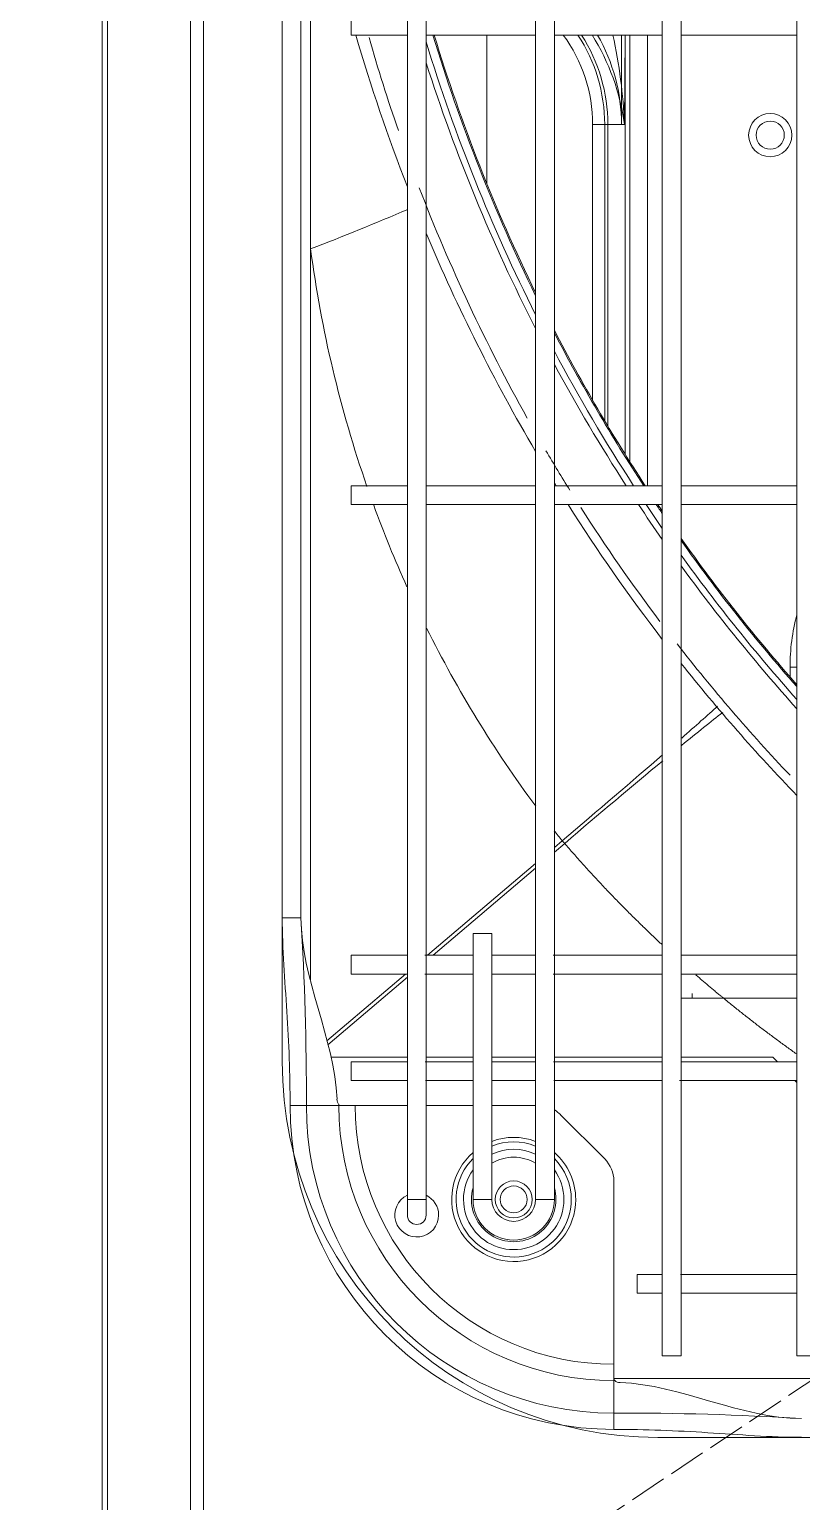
# Model space of a CAD drawing. Header units: millimetres. Extents: x 147592 to 200208, y -27981 to 8299.
# Drawn here: x 166116.9 to 166240.2, y -821.5 to -586.5 of the extents above; entities that cross this region are included whole.
import ezdxf

# ---------------------------------------------------------------- set-up
doc = ezdxf.new("R2010")
doc.units = ezdxf.units.MM
doc.linetypes.add('划线', pattern=[7.5, 6, -1.5])
doc.linetypes.add('划线_2_', pattern=[6.35, 3.175, -3.175])
for name, color, linetype, lineweight in [('G-XREF-____-OTLN', 7, 'Continuous', 5), ('M-EQPM-____-HDLN', 7, '划线_2_', 5), ('M-EQPM-____-OTLN', 7, 'Continuous', 5)]:
    doc.layers.add(name, color=color, linetype=linetype, lineweight=lineweight)

# ---------------------------------------------------------------- blocks, each defined once
blk = doc.blocks.new('TJ空调外机 - TJ空调外机1800_1200-1400100-三层给排水_消防平面图')
at = {"layer": 'M-EQPM-____-HDLN', "color": 251, "linetype": '划线', "true_color": 0x515151}
blk.add_line((900, 600), (-900, -600), dxfattribs=at)
blk = doc.blocks.new('YXQH_AR_B9-20_rvt-1-三层给排水_消防平面图')
at = {"color": 251, "lineweight": 5, "true_color": 0x515151}
blk.add_blockref('TJ空调外机 - TJ空调外机1800_1200-1400100-三层给排水_消防平面图', (166560.01, -590.02), dxfattribs=at)
blk = doc.blocks.new('RUXYQ14BA - top_dwg-2991071-三层给排水_消防平面图')
at = {"layer": 'G-XREF-____-OTLN'}
for p, q in [((241.03, 188.42), (241.03, -336.37)), ((244.03, -336.37), (244.03, 188.42)), ((203.54, 143.44), (203.54, -291.39)), ((223.54, -150.44), (241.03, -150.44)), ((233.23, -150.44), (233.23, -174.14)), ((244.03, -150.44), (261.27, -150.44)), ((254.73, -150.44), (254.73, -164.73)), ((256.07, -150.44), (256.07, -218.57)), ((264.27, -150.44), (282.76, -150.44)), ((252.06, -164.73), (252.06, -212.02)), ((241.03, -222.42), (223.54, -222.42)), ((244.03, -221.93), (244.33, -222.42)), ((261.27, -222.42), (244.03, -222.42)), ((282.76, -222.42), (264.27, -222.42)), ((223.54, -225.41), (241.03, -225.41)), ((244.03, -225.41), (261.27, -225.41)), ((264.27, -225.41), (282.76, -225.41)), ((231.03, -297.39), (223.54, -297.39)), ((241.03, -297.39), (234.03, -297.39)), ((261.27, -297.39), (244.03, -297.39)), ((282.76, -297.39), (264.27, -297.39)), ((223.54, -300.38), (231.03, -300.38)), ((234.03, -300.38), (241.03, -300.38)), ((244.03, -300.38), (261.27, -300.38)), ((264.27, -300.38), (282.76, -300.38)), ((282.76, -304.22), (266.02, -304.22)), ((208.36, -313.65), (220.54, -313.65)), ((223.54, -313.65), (231.03, -313.65)), ((231.03, -314.38), (223.54, -314.38)), ((234.03, -313.65), (241.03, -313.65)), ((241.03, -314.38), (234.03, -314.38)), ((244.03, -313.65), (261.27, -313.65)), ((261.27, -314.38), (244.03, -314.38)), ((282.76, -314.38), (264.27, -314.38)), ((223.54, -317.38), (231.03, -317.38)), ((234.03, -317.38), (241.03, -317.38)), ((244.03, -317.38), (261.27, -317.38)), ((282.76, -317.71), (282.45, -317.38)), ((231.03, -321.38), (223.54, -321.38)), ((241.03, -321.38), (234.03, -321.38)), ((252.06, -329.91), (244.99, -322.84)), ((282.76, -348.36), (264.27, -348.36)), ((264.27, -351.36), (282.76, -351.36))]:
    blk.add_line(p, q, dxfattribs=at)
at = {"layer": 'G-XREF-____-OTLN', "color": 251, "true_color": 0x666666}
for p, q in [((258.91, -150.44), (258.91, -222.42)), ((254.73, -164.73), (252.06, -164.73)), ((252.55, -164.73), (252.55, -212.86)), ((223.77, -297.39), (241.03, -282.71)), ((241.03, -283.46), (224.65, -297.39)), ((207.68, -311.07), (220.24, -300.38)), ((220.54, -300.88), (207.84, -311.68)), ((266.02, -303.48), (266.02, -304.22)), ((223.54, -336.37), (220.54, -336.37)), ((231.03, -336.37), (234.03, -336.37)), ((244.03, -336.37), (241.03, -336.37)), ((253.66, -365.3), (253.52, -365.3))]:
    blk.add_line(p, q, dxfattribs=at)
at = {"layer": 'G-XREF-____-OTLN', "flags": 128}
for points in [[(171.76, -501.3), (171.76, -442.24), (171.76, -422.58), (171.76, -417.8), (171.76, 159.89), (171.76, 164.68), (171.76, 184.34), (171.76, 243.4)], [(220.54, 190.92), (220.54, 188.42), (220.54, -336.37), (220.54, -338.87)], [(223.54, -338.87), (223.54, -336.37), (223.54, 188.42), (223.54, 190.92)], [(205.09, -118.69), (205.09, -184.6), (205.09, -301.3)], [(220.54, -147.45), (211.54, -147.45), (211.54, -150.44), (220.54, -150.44)], [(220.54, -222.42), (211.54, -222.42), (211.54, -225.41), (220.54, -225.41)], [(234.03, -336.37), (234.03, -293.89), (231.03, -293.89), (231.03, -336.37)], [(220.54, -297.39), (211.54, -297.39), (211.54, -300.38), (220.54, -300.38)], [(220.54, -314.38), (211.54, -314.38), (211.54, -317.38), (220.54, -317.38)], [(264.27, -313.65), (278.92, -313.65), (279.65, -314.38), (278.92, -313.65)], [(264.27, -317.38), (282.76, -317.38), (282.65, -317.38)], [(209.97, -321.38), (212.2, -321.38), (220.54, -321.38)], [(331.34, -366.18), (330.54, -368.13), (327.35, -364.94), (253.53, -364.94), (253.53, -362.7), (253.53, -333.44)], [(261.27, -348.36), (257.27, -348.36), (257.27, -351.36), (261.27, -351.36)]]:
    blk.add_lwpolyline(points, dxfattribs=at)
for points in [[(261.27, -361.36), (264.27, -361.36), (264.27, 213.41), (261.27, 213.41)], [(282.76, -361.36), (285.76, -361.36), (285.76, 213.41), (282.76, 213.41)]]:
    blk.add_lwpolyline(points, close=True, dxfattribs=at)
at = {"layer": 'G-XREF-____-OTLN', "color": 251, "true_color": 0x666666, "flags": 128}
for points in [[(185.87, -417.8), (185.87, 159.89), (172.64, 159.89), (171.76, 159.89)], [(185.87, 159.89), (187.99, 159.89), (187.99, -417.8), (185.87, -417.8), (172.64, -417.8), (172.64, 159.89)], [(203.54, 143.44), (200.55, 143.44), (200.55, -291.39), (203.54, -291.39)], [(255.34, -217.41), (255.34, -150.44), (255.23, -164.73), (252.55, -164.73), (250.14, -164.73), (250.14, -208.75)], [(281.67, -252.94), (281.67, -251.4), (282.76, -251.4)], [(244.03, -280.16), (245.28, -279.1), (245.67, -279.52), (244.03, -280.91)], [(209.97, -321.38), (209.6, -321.38), (204.41, -321.38), (201.81, -321.38)], [(253.52, -364.93), (253.52, -365.3), (253.52, -370.49), (253.52, -373.09)]]:
    blk.add_lwpolyline(points, dxfattribs=at)
at = {"layer": 'G-XREF-____-OTLN', "color": 251, "true_color": 0x666666}
for centre, radius in [((278.51, -166.43), 3.45), ((237.53, -336.37), 2.95)]:
    blk.add_circle(centre, radius, dxfattribs=at)
at = {"layer": 'G-XREF-____-OTLN'}
for centre, radius in [((278.51, -166.43), 2.25), ((237.53, -336.37), 2.15)]:
    blk.add_circle(centre, radius, dxfattribs=at)
at = {"layer": 'G-XREF-____-OTLN', "color": 251, "true_color": 0x666666}
for centre, radius, start, end in [((219.07, -169.7), 36.5, 7.8272, 31.8815), ((172.02, -168.31), 83.29, 2.4615, 12.3904), ((493.47, -68.44), 282.44, 197.1122, 206.6459), ((226.09, -164.73), 24.05, 360, 36.4463), ((226.09, -164.73), 26.47, 360, 32.676), ((493.47, -68.44), 283.44, 197.7566, 207.0458), ((395.35, -159.47), 191.92, 187.5256, 199.1803), ((493.47, -68.44), 282.44, 207.9719, 213.0349), ((493.47, -68.44), 283.44, 208.35, 212.9036), ((395.35, -159.47), 191.92, 200.1328, 204.329), ((493.47, -68.44), 283.44, 213.6286, 214.9924), ((493.47, -68.44), 282.44, 213.7636, 214.7017), ((493.47, -68.44), 282.44, 215.7563, 221.7519), ((493.47, -68.44), 283.44, 216.0359, 221.9778), ((314.5, -251.4), 32.83, 165.2026, 180), ((395.35, -159.47), 191.92, 206.5137, 216.4827), ((395.35, -159.47), 191.92, 217.9482, 218.5597), ((-276.38, -320.25), 480.79, 359.8657, 3.4414), ((253.52, -321.38), 51.71, 180, 270), ((253.52, -321.38), 49.11, 180, 270), ((187.61, -321.38), 22, 0, 0.3489), ((253.52, -321.38), 43.92, 180, 270), ((253.52, -321.38), 41.32, 180, 270), ((237.53, -336.37), 9.91, 69.3273, 110.6727), ((237.53, -336.37), 9.91, 130.967, 360), ((237.53, -336.37), 9.2, 67.6576, 112.3424), ((237.53, -336.37), 8.02, 64.15, 115.85), ((237.53, -336.37), 9.91, 0, 49.033), ((237.53, -336.37), 9.2, 134.9085, 360), ((237.53, -336.37), 6.75, 58.7898, 121.2102), ((237.53, -336.37), 9.2, 0, 45.0915), ((237.53, -336.37), 8.02, 144.0711, 360), ((237.53, -336.37), 8.02, 0, 35.9289), ((237.53, -336.37), 6.75, 164.2243, 360), ((237.53, -336.37), 6.75, 0, 15.7757), ((254.65, -851.28), 480.8, 86.5586, 90.1343)]:
    blk.add_arc(centre, radius, start, end, dxfattribs=at)
at = {"layer": 'G-XREF-____-OTLN'}
for centre, radius, start, end in [((493.47, -68.44), 292.88, 196.2589, 201.2684), ((493.47, -68.44), 281.09, 196.9614, 206.0911), ((493.47, -68.44), 280.89, 196.9738, 206.0077), ((226.09, -164.73), 25.97, 360, 33.3811), ((226.09, -164.73), 28.65, 360, 29.9184), ((31.44, 264.21), 481.23, 291.1513, 293.1479), ((493.47, -68.44), 292.88, 202.8311, 210.4665), ((493.47, -68.44), 280.89, 207.3696, 213.2411), ((493.47, -68.44), 281.09, 207.4483, 213.2143), ((493.47, -68.44), 292.88, 212.4084, 217.5508), ((493.47, -68.44), 281.09, 213.9481, 214.3015), ((493.47, -68.44), 280.89, 213.9755, 214.2417), ((493.47, -68.44), 280.89, 215.3141, 221.3959), ((493.47, -68.44), 281.09, 215.3716, 221.4421), ((493.47, -68.44), 292.88, 218.5031, 223.9922), ((266.02, -342.86), 38.64, 90, 92.5944), ((210.62, -320.39), 1.33, 179.2659, 219.7768), ((209.94, -320.89), 0.491, 226.5229, 272.8881), ((241.46, -326.37), 5, 45, 59.0551), ((248.53, -333.44), 5, 0, 45), ((222.04, -338.87), 3.5, 115.3769, 0), ((222.04, -338.87), 3.5, 0, 64.6231), ((237.53, -336.37), 6.5, 180, 360), ((237.53, -336.37), 3.5, 180, 270), ((237.53, -336.37), 3.5, 270, 0), ((222.04, -338.87), 1.5, 180, 0), ((254.01, -364.96), 0.489, 177.0221, 223.5669), ((254.51, -364.28), 1.32, 230.189, 270.7683)]:
    blk.add_arc(centre, radius, start, end, dxfattribs=at)
at = {"layer": 'G-XREF-____-OTLN', "color": 251, "true_color": 0x666666}
for centre, major_axis, ratio, start_param, end_param in [((243.72, -279.1), (32.09, 27.09), 0.023917, 5.390886, 5.657469), ((245.67, -281.35), (31.86, 27.34), 0.033084, 0.62786, 0.915956), ((243.72, -279.1), (32.09, 27.09), 0.023917, 4.740714, 5.272228), ((245.67, -281.35), (31.86, 27.34), 0.033084, 1.028693, 1.542413)]:
    blk.add_ellipse(centre, major_axis=major_axis, ratio=ratio, start_param=start_param, end_param=end_param, dxfattribs=at)
for points, degree, knots in [([(261.17, -295.63), (259.42, -294), (257.72, -292.34), (251.35, -286.14), (245.67, -279.52)], 2, [0.96022747, 0.96022747, 0.96022747, 0.96875, 0.96875, 1, 1, 1]), ([(201.81, -321.38), (201.81, -318.87), (201.76, -316.37), (201.58, -311.37), (201.44, -308.87), (201.13, -303.88), (200.95, -301.38), (200.65, -296.39), (200.55, -293.89), (200.55, -291.39)], 3, [0, 0, 0, 0, 0.25, 0.25, 0.5, 0.5, 0.75, 0.75, 1, 1, 1, 1]), ([(282.71, -313.14), (276.56, -308.77), (270.83, -304.06), (268.69, -302.3), (266.61, -300.5)], 2, [0.91082333, 0.91082333, 0.91082333, 0.9375, 0.9375, 0.94723623, 0.94723623, 0.94723623]), ([(283.51, -374.35), (281.01, -374.35), (278.51, -374.25), (273.52, -373.95), (271.02, -373.77), (266.03, -373.46), (263.53, -373.32), (258.53, -373.14), (256.03, -373.09), (253.52, -373.09)], 3, [0, 0, 0, 0, 0.25, 0.25, 0.5, 0.5, 0.75, 0.75, 1, 1, 1, 1])]:
    blk.add_open_spline(points, degree=degree, knots=knots, dxfattribs=at)
at = {"layer": 'G-XREF-____-OTLN'}
for points in [[(203.54, -291.39), (203.54, -301.07), (208.94, -310.7), (209.3, -320.38)], [(254.52, -365.6), (264.2, -365.96), (273.83, -371.36), (283.51, -371.36)]]:
    blk.add_open_spline(points, degree=3, dxfattribs=at)
blk = doc.blocks.new('RUXYQ14BA - top_dwg-V198-三层给排水_消防平面图')
at = {"layer": 'G-XREF-____-OTLN'}
for p, q in [((241.03, 188.42), (241.03, -336.37)), ((244.03, -336.37), (244.03, 188.42)), ((203.54, 143.44), (203.54, -291.39)), ((223.54, -150.44), (241.03, -150.44)), ((233.23, -150.44), (233.23, -174.14)), ((244.03, -150.44), (261.27, -150.44)), ((254.73, -150.44), (254.73, -164.73)), ((256.07, -150.44), (256.07, -218.57)), ((264.27, -150.44), (282.76, -150.44)), ((252.06, -164.73), (252.06, -212.02)), ((241.03, -222.42), (223.54, -222.42)), ((244.03, -221.93), (244.33, -222.42)), ((261.27, -222.42), (244.03, -222.42)), ((282.76, -222.42), (264.27, -222.42)), ((223.54, -225.41), (241.03, -225.41)), ((244.03, -225.41), (261.27, -225.41)), ((264.27, -225.41), (282.76, -225.41)), ((231.03, -297.39), (223.54, -297.39)), ((241.03, -297.39), (234.03, -297.39)), ((261.27, -297.39), (244.03, -297.39)), ((282.76, -297.39), (264.27, -297.39)), ((223.54, -300.38), (231.03, -300.38)), ((234.03, -300.38), (241.03, -300.38)), ((244.03, -300.38), (261.27, -300.38)), ((264.27, -300.38), (282.76, -300.38)), ((282.76, -304.22), (266.02, -304.22)), ((208.36, -313.65), (220.54, -313.65)), ((223.54, -313.65), (231.03, -313.65)), ((231.03, -314.38), (223.54, -314.38)), ((234.03, -313.65), (241.03, -313.65)), ((241.03, -314.38), (234.03, -314.38)), ((244.03, -313.65), (261.27, -313.65)), ((261.27, -314.38), (244.03, -314.38)), ((282.76, -314.38), (264.27, -314.38)), ((223.54, -317.38), (231.03, -317.38)), ((234.03, -317.38), (241.03, -317.38)), ((244.03, -317.38), (261.27, -317.38)), ((282.76, -317.71), (282.45, -317.38)), ((231.03, -321.38), (223.54, -321.38)), ((241.03, -321.38), (234.03, -321.38)), ((252.06, -329.91), (244.99, -322.84)), ((282.76, -348.36), (264.27, -348.36)), ((264.27, -351.36), (282.76, -351.36))]:
    blk.add_line(p, q, dxfattribs=at)
at = {"layer": 'G-XREF-____-OTLN', "color": 251, "true_color": 0x666666}
for p, q in [((258.91, -150.44), (258.91, -222.42)), ((254.73, -164.73), (252.06, -164.73)), ((252.55, -164.73), (252.55, -212.86)), ((223.77, -297.39), (241.03, -282.71)), ((241.03, -283.46), (224.65, -297.39)), ((207.68, -311.07), (220.24, -300.38)), ((220.54, -300.88), (207.84, -311.68)), ((266.02, -303.48), (266.02, -304.22)), ((223.54, -336.37), (220.54, -336.37)), ((231.03, -336.37), (234.03, -336.37)), ((244.03, -336.37), (241.03, -336.37)), ((253.66, -365.3), (253.52, -365.3))]:
    blk.add_line(p, q, dxfattribs=at)
at = {"layer": 'G-XREF-____-OTLN', "flags": 128}
for points in [[(171.76, -501.3), (171.76, -442.24), (171.76, -422.58), (171.76, -417.8), (171.76, 159.89), (171.76, 164.68), (171.76, 184.34), (171.76, 243.4)], [(220.54, 190.92), (220.54, 188.42), (220.54, -336.37), (220.54, -338.87)], [(223.54, -338.87), (223.54, -336.37), (223.54, 188.42), (223.54, 190.92)], [(205.09, -118.69), (205.09, -184.6), (205.09, -301.3)], [(220.54, -147.45), (211.54, -147.45), (211.54, -150.44), (220.54, -150.44)], [(220.54, -222.42), (211.54, -222.42), (211.54, -225.41), (220.54, -225.41)], [(234.03, -336.37), (234.03, -293.89), (231.03, -293.89), (231.03, -336.37)], [(220.54, -297.39), (211.54, -297.39), (211.54, -300.38), (220.54, -300.38)], [(220.54, -314.38), (211.54, -314.38), (211.54, -317.38), (220.54, -317.38)], [(264.27, -313.65), (278.92, -313.65), (279.65, -314.38), (278.92, -313.65)], [(264.27, -317.38), (282.76, -317.38), (282.65, -317.38)], [(209.97, -321.38), (212.2, -321.38), (220.54, -321.38)], [(331.34, -366.18), (330.54, -368.13), (327.35, -364.94), (253.53, -364.94), (253.53, -362.7), (253.53, -333.44)], [(261.27, -348.36), (257.27, -348.36), (257.27, -351.36), (261.27, -351.36)]]:
    blk.add_lwpolyline(points, dxfattribs=at)
for points in [[(261.27, -361.36), (264.27, -361.36), (264.27, 213.41), (261.27, 213.41)], [(282.76, -361.36), (285.76, -361.36), (285.76, 213.41), (282.76, 213.41)]]:
    blk.add_lwpolyline(points, close=True, dxfattribs=at)
at = {"layer": 'G-XREF-____-OTLN', "color": 251, "true_color": 0x666666, "flags": 128}
for points in [[(185.87, -417.8), (185.87, 159.89), (172.64, 159.89), (171.76, 159.89)], [(185.87, 159.89), (187.99, 159.89), (187.99, -417.8), (185.87, -417.8), (172.64, -417.8), (172.64, 159.89)], [(203.54, 143.44), (200.55, 143.44), (200.55, -291.39), (203.54, -291.39)], [(255.34, -217.41), (255.34, -150.44), (255.23, -164.73), (252.55, -164.73), (250.14, -164.73), (250.14, -208.75)], [(281.67, -252.94), (281.67, -251.4), (282.76, -251.4)], [(244.03, -280.16), (245.28, -279.1), (245.67, -279.52), (244.03, -280.91)], [(209.97, -321.38), (209.6, -321.38), (204.41, -321.38), (201.81, -321.38)], [(253.52, -364.93), (253.52, -365.3), (253.52, -370.49), (253.52, -373.09)]]:
    blk.add_lwpolyline(points, dxfattribs=at)
at = {"layer": 'G-XREF-____-OTLN', "color": 251, "true_color": 0x666666}
for centre, radius in [((278.51, -166.43), 3.45), ((237.53, -336.37), 2.95)]:
    blk.add_circle(centre, radius, dxfattribs=at)
at = {"layer": 'G-XREF-____-OTLN'}
for centre, radius in [((278.51, -166.43), 2.25), ((237.53, -336.37), 2.15)]:
    blk.add_circle(centre, radius, dxfattribs=at)
at = {"layer": 'G-XREF-____-OTLN', "color": 251, "true_color": 0x666666}
for centre, radius, start, end in [((219.07, -169.7), 36.5, 7.8272, 31.8815), ((172.02, -168.31), 83.29, 2.4615, 12.3904), ((493.47, -68.44), 282.44, 197.1122, 206.6459), ((226.09, -164.73), 24.05, 360, 36.4463), ((226.09, -164.73), 26.47, 360, 32.676), ((493.47, -68.44), 283.44, 197.7566, 207.0458), ((395.35, -159.47), 191.92, 187.5256, 199.1803), ((493.47, -68.44), 282.44, 207.9719, 213.0349), ((493.47, -68.44), 283.44, 208.35, 212.9036), ((395.35, -159.47), 191.92, 200.1328, 204.329), ((493.47, -68.44), 283.44, 213.6286, 214.9924), ((493.47, -68.44), 282.44, 213.7636, 214.7017), ((493.47, -68.44), 282.44, 215.7563, 221.7519), ((493.47, -68.44), 283.44, 216.0359, 221.9778), ((314.5, -251.4), 32.83, 165.2026, 180), ((395.35, -159.47), 191.92, 206.5137, 216.4827), ((395.35, -159.47), 191.92, 217.9482, 218.5597), ((-276.38, -320.25), 480.79, 359.8657, 3.4414), ((253.52, -321.38), 51.71, 180, 270), ((253.52, -321.38), 49.11, 180, 270), ((187.61, -321.38), 22, 0, 0.3489), ((253.52, -321.38), 43.92, 180, 270), ((253.52, -321.38), 41.32, 180, 270), ((237.53, -336.37), 9.91, 69.3273, 110.6727), ((237.53, -336.37), 9.91, 130.967, 360), ((237.53, -336.37), 9.2, 67.6576, 112.3424), ((237.53, -336.37), 8.02, 64.15, 115.85), ((237.53, -336.37), 9.91, 0, 49.033), ((237.53, -336.37), 9.2, 134.9085, 360), ((237.53, -336.37), 6.75, 58.7898, 121.2102), ((237.53, -336.37), 9.2, 0, 45.0915), ((237.53, -336.37), 8.02, 144.0711, 360), ((237.53, -336.37), 8.02, 0, 35.9289), ((237.53, -336.37), 6.75, 164.2243, 360), ((237.53, -336.37), 6.75, 0, 15.7757), ((254.65, -851.28), 480.8, 86.5586, 90.1343)]:
    blk.add_arc(centre, radius, start, end, dxfattribs=at)
at = {"layer": 'G-XREF-____-OTLN'}
for centre, radius, start, end in [((493.47, -68.44), 292.88, 196.2589, 201.2684), ((493.47, -68.44), 281.09, 196.9614, 206.0911), ((493.47, -68.44), 280.89, 196.9738, 206.0077), ((226.09, -164.73), 25.97, 360, 33.3811), ((226.09, -164.73), 28.65, 360, 29.9184), ((31.44, 264.21), 481.23, 291.1513, 293.1479), ((493.47, -68.44), 292.88, 202.8311, 210.4665), ((493.47, -68.44), 280.89, 207.3696, 213.2411), ((493.47, -68.44), 281.09, 207.4483, 213.2143), ((493.47, -68.44), 292.88, 212.4084, 217.5508), ((493.47, -68.44), 281.09, 213.9481, 214.3015), ((493.47, -68.44), 280.89, 213.9755, 214.2417), ((493.47, -68.44), 280.89, 215.3141, 221.3959), ((493.47, -68.44), 281.09, 215.3716, 221.4421), ((493.47, -68.44), 292.88, 218.5031, 223.9922), ((266.02, -342.86), 38.64, 90, 92.5944), ((210.62, -320.39), 1.33, 179.2659, 219.7768), ((209.94, -320.89), 0.491, 226.5229, 272.8881), ((241.46, -326.37), 5, 45, 59.0551), ((248.53, -333.44), 5, 0, 45), ((222.04, -338.87), 3.5, 115.3769, 0), ((222.04, -338.87), 3.5, 0, 64.6231), ((237.53, -336.37), 6.5, 180, 360), ((237.53, -336.37), 3.5, 180, 270), ((237.53, -336.37), 3.5, 270, 0), ((222.04, -338.87), 1.5, 180, 0), ((254.01, -364.96), 0.489, 177.0221, 223.5669), ((254.51, -364.28), 1.32, 230.189, 270.7683)]:
    blk.add_arc(centre, radius, start, end, dxfattribs=at)
at = {"layer": 'G-XREF-____-OTLN', "color": 251, "true_color": 0x666666}
for centre, major_axis, ratio, start_param, end_param in [((243.72, -279.1), (32.09, 27.09), 0.023917, 5.390886, 5.657469), ((245.67, -281.35), (31.86, 27.34), 0.033084, 0.62786, 0.915956), ((243.72, -279.1), (32.09, 27.09), 0.023917, 4.740714, 5.272228), ((245.67, -281.35), (31.86, 27.34), 0.033084, 1.028693, 1.542413)]:
    blk.add_ellipse(centre, major_axis=major_axis, ratio=ratio, start_param=start_param, end_param=end_param, dxfattribs=at)
for points, degree, knots in [([(261.17, -295.63), (259.42, -294), (257.72, -292.34), (251.35, -286.14), (245.67, -279.52)], 2, [0.96022747, 0.96022747, 0.96022747, 0.96875, 0.96875, 1, 1, 1]), ([(201.81, -321.38), (201.81, -318.87), (201.76, -316.37), (201.58, -311.37), (201.44, -308.87), (201.13, -303.88), (200.95, -301.38), (200.65, -296.39), (200.55, -293.89), (200.55, -291.39)], 3, [0, 0, 0, 0, 0.25, 0.25, 0.5, 0.5, 0.75, 0.75, 1, 1, 1, 1]), ([(282.71, -313.14), (276.56, -308.77), (270.83, -304.06), (268.69, -302.3), (266.61, -300.5)], 2, [0.91082333, 0.91082333, 0.91082333, 0.9375, 0.9375, 0.94723623, 0.94723623, 0.94723623]), ([(283.51, -374.35), (281.01, -374.35), (278.51, -374.25), (273.52, -373.95), (271.02, -373.77), (266.03, -373.46), (263.53, -373.32), (258.53, -373.14), (256.03, -373.09), (253.52, -373.09)], 3, [0, 0, 0, 0, 0.25, 0.25, 0.5, 0.5, 0.75, 0.75, 1, 1, 1, 1])]:
    blk.add_open_spline(points, degree=degree, knots=knots, dxfattribs=at)
at = {"layer": 'G-XREF-____-OTLN'}
for points in [[(203.54, -291.39), (203.54, -301.07), (208.94, -310.7), (209.3, -320.38)], [(254.52, -365.6), (264.2, -365.96), (273.83, -371.36), (283.51, -371.36)]]:
    blk.add_open_spline(points, degree=3, dxfattribs=at)
blk = doc.blocks.new('RUXYQ14BA - RUXYQ14BA-2991177-三层给排水_消防平面图')
at = {"layer": 'M-EQPM-____-OTLN'}
for p, q in [((-621.55, 756.6), (-621.55, 11.66)), ((-532.04, 726.51), (-532.04, 151.74)), ((-529.04, 151.74), (-529.04, 726.51)), ((-510.55, 726.51), (-510.55, 151.74)), ((-572.77, 701.52), (-572.77, 176.73)), ((-569.77, 176.73), (-569.77, 701.52)), ((-552.28, 701.52), (-552.28, 176.73)), ((-549.28, 176.73), (-549.28, 701.52)), ((-592.76, 198.74), (-592.76, 679.5)), ((-581.77, 365.65), (-581.77, 362.65)), ((-581.77, 362.65), (-572.77, 362.65)), ((-569.77, 362.65), (-552.28, 362.65)), ((-549.28, 362.65), (-532.04, 362.65)), ((-529.04, 362.65), (-510.55, 362.65)), ((-581.77, 290.68), (-581.77, 287.68)), ((-572.77, 290.68), (-581.77, 290.68)), ((-552.28, 290.68), (-569.77, 290.68)), ((-532.04, 290.68), (-549.28, 290.68)), ((-510.55, 290.68), (-529.04, 290.68)), ((-581.77, 287.68), (-572.77, 287.68)), ((-569.77, 287.68), (-552.28, 287.68)), ((-549.28, 287.68), (-532.04, 287.68)), ((-529.04, 287.68), (-510.55, 287.68)), ((-559.28, 219.21), (-562.27, 219.21)), ((-562.27, 219.21), (-562.27, 176.73)), ((-559.28, 176.73), (-559.28, 219.21)), ((-572.77, 215.71), (-581.77, 215.71)), ((-581.77, 215.71), (-581.77, 212.71)), ((-562.27, 215.71), (-569.99, 215.71)), ((-552.28, 215.71), (-559.28, 215.71)), ((-532.04, 215.71), (-549.5, 215.71)), ((-510.55, 215.71), (-529.04, 215.71)), ((-581.77, 212.71), (-572.77, 212.71)), ((-569.98, 212.71), (-562.27, 212.71)), ((-559.28, 212.71), (-552.28, 212.71)), ((-549.49, 212.71), (-532.04, 212.71)), ((-529.04, 212.71), (-510.55, 212.71)), ((-581.77, 198.72), (-581.77, 195.72)), ((-572.77, 198.72), (-581.77, 198.72)), ((-562.27, 198.72), (-569.9, 198.72)), ((-552.28, 198.72), (-559.28, 198.72)), ((-532.04, 198.72), (-549.41, 198.72)), ((-510.55, 198.72), (-529.04, 198.72)), ((-581.77, 195.72), (-572.77, 195.72)), ((-569.88, 195.72), (-562.27, 195.72)), ((-559.28, 195.72), (-552.28, 195.72)), ((-549.39, 195.72), (-532.04, 195.72)), ((-529.27, 195.72), (-510.55, 195.72)), ((-572.77, 176.73), (-572.77, 174.23)), ((-569.77, 174.23), (-569.77, 176.73)), ((-532.04, 164.73), (-536.04, 164.73)), ((-536.04, 164.73), (-536.04, 161.74)), ((-510.55, 164.73), (-529.11, 164.73)), ((-536.04, 161.74), (-532.04, 161.74)), ((-529.09, 161.74), (-510.55, 161.74)), ((-532.04, 151.74), (-529.04, 151.74)), ((-510.55, 151.74), (-507.55, 151.74)), ((-81.99, 138.74), (-532.76, 138.74))]:
    blk.add_line(p, q, dxfattribs=at)
for centre, radius, start, end in [((-304.88, 440.62), 285, 195.9583, 199.0907), ((-304.88, 440.62), 285, 201.0452, 209.2202), ((-304.88, 440.62), 285, 210.4282, 211.9118), ((-304.88, 440.62), 285, 212.5616, 217.0266), ((-304.88, 440.62), 285, 217.9292, 223.4954), ((-532.76, 198.74), 60, 180, 270), ((-555.78, 176.73), 6.5, 180, 360), ((-555.78, 176.73), 3.5, 180, 270), ((-555.78, 176.73), 3.5, 270, 0), ((-571.27, 174.23), 1.5, 180, 0)]:
    blk.add_arc(centre, radius, start, end, dxfattribs=at)
for name in ['RUXYQ14BA - top_dwg-2991071-三层给排水_消防平面图', 'RUXYQ14BA - top_dwg-V198-三层给排水_消防平面图']:
    blk.add_blockref(name, (-793.31, 513.1))

msp = doc.modelspace()

# ---------------------------------------------------------------- block references
at = {"lineweight": 5}
msp.add_blockref('YXQH_AR_B9-20_rvt-1-三层给排水_消防平面图', (0, 0), dxfattribs=at)
at = {"layer": 'M-EQPM-____-OTLN', "lineweight": 80}
msp.add_blockref('RUXYQ14BA - RUXYQ14BA-2991177-三层给排水_消防平面图', (166750.01, -950), dxfattribs=at)

doc.saveas('drawing.dxf')
